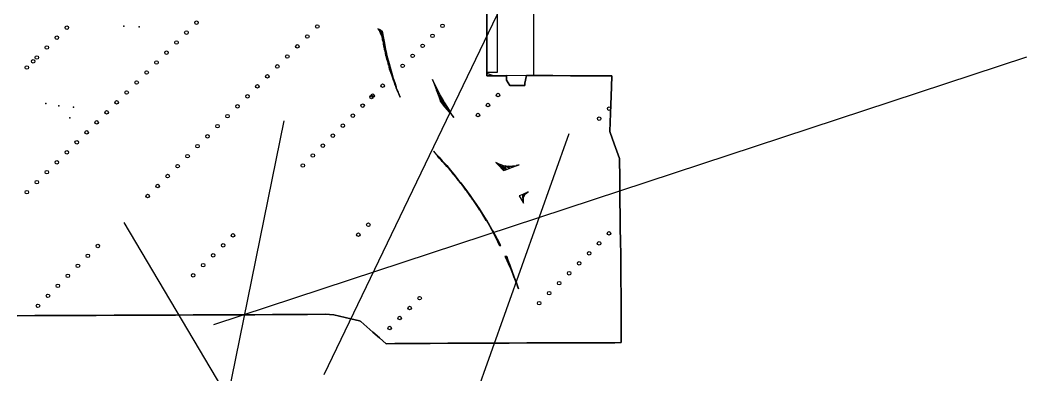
# Model space of a CAD drawing. Header units: metres. Extents: x 4 to 261, y 19 to 641.
# Drawn here: x 146.5 to 260.7, y 486.9 to 527.1 of the extents above; entities that cross this region are included whole.
import ezdxf

# ---------------------------------------------------------------- set-up
doc = ezdxf.new("R2010")
doc.units = ezdxf.units.M
for name, color, linetype in [('BOUNDARY', 7, 'Continuous'), ('BUILDING', 7, 'Continuous'), ('ELECTR_CABLE', 7, 'Continuous'), ('HEAT', 7, 'Continuous'), ('SEWER', 7, 'Continuous'), ('SIDEWALK_PATH', 7, 'Continuous'), ('TREE', 7, 'Continuous'), ('WATER_PIPELINE', 7, 'Continuous')]:
    doc.layers.add(name, color=color, linetype=linetype)

# ---------------------------------------------------------------- blocks, each defined once
blk = doc.blocks.new('СПИРЕЯ_СЕРАЯ')
blk.add_circle((0, 0), 0.2)
blk = doc.blocks.new('МИСКАНТУС_КИТАЙСКИЙ')
blk.add_circle((0, 0), 0.2)
blk = doc.blocks.new('ДЕРЕН_FLAVIRAMEA')
blk.add_circle((0, 0), 0.2)
blk = doc.blocks.new('ДЕРЕН_SIBIRICA')
blk.add_circle((0, 0), 0.2)
blk = doc.blocks.new('BEREZA')
blk.add_circle((0, 0), 0.2)

msp = doc.modelspace()

# ---------------------------------------------------------------- linework, layer by layer
at = {"layer": 'BOUNDARY'}
msp.add_lwpolyline([(146.14, 493.56), (148.14, 493.58), (149.14, 493.58), (151.14, 493.59), (152.12, 493.59), (154.12, 493.6), (155.12, 493.6), (157.13, 493.62), (158.11, 493.62), (160.11, 493.63), (161.11, 493.63), (163.11, 493.65), (164.1, 493.65), (166.1, 493.66), (167.1, 493.66), (169.1, 493.68), (170.09, 493.68), (172.09, 493.69), (173.09, 493.69), (175.09, 493.71), (176.07, 493.71), (178, 493.72), (178, 493.72), (178.07, 493.72), (179.07, 493.72), (181.08, 493.74), (182.06, 493.66), (184, 493.2), (184.97, 492.98), (185.14, 492.93), (185.14, 492.93), (186.5, 491.72), (187.24, 491.07), (187.99, 490.39), (187.99, 490.39), (188.99, 490.41), (189.99, 490.41), (191.99, 490.42), (192.98, 490.42), (194.98, 490.44), (195.98, 490.44), (197.98, 490.45), (198.96, 490.45), (200.96, 490.47), (201.96, 490.47), (203.97, 490.48), (204.95, 490.48), (206.95, 490.5), (207.95, 490.5), (209.95, 490.51), (210.94, 490.51), (212.94, 490.51), (213.94, 490.51), (214.67, 490.53), (214.67, 490.53), (214.67, 491.78), (214.66, 492.78), (214.66, 493.2), (214.66, 493.2), (214.66, 494.78), (214.64, 495.78), (214.63, 497.77), (214.61, 498.77), (214.6, 500.77), (214.58, 501.76), (214.55, 503.76), (214.54, 504.76), (214.52, 506.76), (214.51, 507.75), (214.49, 509.75), (214.48, 510.75), (214.46, 511.4), (214.46, 511.4), (214.01, 512.66), (213.67, 513.6), (213.36, 514.45), (213.36, 514.45), (213.4, 515.54), (213.43, 516.52), (213.52, 518.53), (213.57, 519.53), (213.61, 520.78), (213.61, 520.78), (212.88, 520.78), (211.88, 520.8), (209.89, 520.8), (208.89, 520.8), (206.89, 520.81), (205.89, 520.81), (204.71, 520.81), (204.71, 520.81), (203.91, 520.81), (203.74, 519.97), (203.74, 519.69), (203.74, 519.69), (202.02, 519.68), (201.64, 520.29), (201.64, 520.81), (201.64, 520.81), (200.16, 520.8), (199.43, 521.05), (199.43, 521.21), (199.43, 521.21), (200.64, 521.21), (200.64, 521.21), (200.64, 521.84), (200.62, 522.84), (200.62, 524.84), (200.62, 525.83), (200.62, 527.83)], dxfattribs=at)
at = {"layer": 'BUILDING'}
msp.add_lwpolyline([(204.71, 520.81), (199.43, 520.8), (199.3, 564.16), (204.59, 564.17)], close=True, dxfattribs=at)
at = {"layer": 'ELECTR_CABLE'}
msp.add_line((180.95, 486.9), (220.42, 568.97), dxfattribs=at)
at = {"layer": 'GROUND'}
msp.add_lwpolyline([(199.3, 564.16), (199.43, 520.8), (200.15, 520.8), (200.16, 520.8), (200.44, 520.8), (201.64, 520.8), (201.64, 520.29), (202.02, 519.68), (203.74, 519.69), (203.74, 519.97), (203.91, 520.81), (204.71, 520.81), (205.89, 520.81), (206.89, 520.81), (208.89, 520.8), (209.89, 520.8), (211.88, 520.8), (212.88, 520.78), (213.61, 520.78), (213.57, 519.53), (213.52, 518.53), (213.43, 516.52), (213.4, 515.54), (213.36, 514.45), (213.67, 513.6), (214.01, 512.66), (214.46, 511.4), (214.48, 510.75), (214.49, 509.75), (214.51, 507.75), (214.52, 506.76), (214.54, 504.76), (214.55, 503.76), (214.58, 501.76), (214.6, 500.77), (214.61, 498.77), (214.63, 497.77), (214.64, 495.78), (214.66, 494.78), (214.66, 493.2), (214.66, 492.78), (214.67, 491.78), (214.67, 490.53), (213.94, 490.51), (212.94, 490.51), (210.94, 490.51), (209.95, 490.51), (207.95, 490.5), (206.95, 490.5), (204.95, 490.48), (203.97, 490.48), (201.96, 490.47), (200.96, 490.47), (198.96, 490.45), (197.98, 490.45), (195.98, 490.44), (194.98, 490.44), (192.98, 490.42), (191.99, 490.42), (189.99, 490.41), (188.99, 490.41), (187.99, 490.39), (187.24, 491.07), (186.5, 491.72), (185.14, 492.93), (184.97, 492.98), (184, 493.2), (182.06, 493.66), (181.08, 493.74), (179.07, 493.72), (178.07, 493.72), (178, 493.72), (176.07, 493.71), (175.09, 493.71), (173.09, 493.69), (172.09, 493.69), (170.09, 493.68), (169.1, 493.68), (167.1, 493.66), (166.1, 493.66), (164.1, 493.65), (163.11, 493.65), (161.11, 493.63), (160.11, 493.63), (158.11, 493.62), (157.13, 493.62), (155.12, 493.6), (154.12, 493.6), (152.12, 493.59), (151.14, 493.59), (149.14, 493.58), (148.14, 493.58), (146.14, 493.56)], dxfattribs=at)
at = {"layer": 'HEAT'}
msp.add_line((168.44, 492.58), (260.67, 522.92), dxfattribs=at)
at = {"layer": 'SEWER'}
for p, q in [((156.69, 418.92), (176.44, 515.68)), ((208.72, 514.2), (174.76, 418.88))]:
    msp.add_line(p, q, dxfattribs=at)
at = {"layer": 'SIDEWALK_PATH'}
for points in [[(187.41, 525.5), (187.26, 525.81), (187.26, 525.81), (187.24, 526.02), (187.24, 526.02), (187.41, 525.5), (187.26, 525.81), (187.24, 526.02), (187.24, 526.02), (187.06, 526.11), (187.06, 526.11), (187.26, 525.81)], [(187.41, 525.5), (187.39, 525.95), (187.39, 525.95), (187.24, 526.02), (187.24, 526.02), (187.41, 525.5)], [(187.5, 525.89), (187.53, 525.17), (187.53, 525.17), (187.39, 525.95), (187.39, 525.95), (187.5, 525.89), (187.53, 525.17), (187.39, 525.95), (187.39, 525.95), (187.41, 525.5), (187.41, 525.5), (187.53, 525.17)], [(187.56, 525.86), (187.6, 524.83), (187.6, 524.83), (187.5, 525.89), (187.5, 525.89), (187.56, 525.86), (187.6, 524.83), (187.5, 525.89), (187.5, 525.89), (187.53, 525.17), (187.53, 525.17), (187.6, 524.83)], [(187.69, 525.07), (187.73, 524.11), (187.73, 524.11), (187.56, 525.86), (187.56, 525.86), (187.69, 525.07), (187.73, 524.11), (187.56, 525.86), (187.56, 525.86), (187.62, 524.75), (187.62, 524.75), (187.73, 524.11), (187.56, 525.86), (187.62, 524.75), (187.62, 524.75), (187.6, 524.83), (187.6, 524.83), (187.56, 525.86)], [(187.76, 524.66), (187.82, 523.72), (187.82, 523.72), (187.69, 525.07), (187.69, 525.07), (187.76, 524.66), (187.82, 523.72), (187.69, 525.07), (187.69, 525.07), (187.73, 524.11), (187.73, 524.11), (187.82, 523.72)], [(187.94, 523.81), (187.97, 523.05), (187.97, 523.05), (187.76, 524.66), (187.76, 524.66), (187.94, 523.81), (187.97, 523.05), (187.76, 524.66), (187.76, 524.66), (187.82, 523.72), (187.82, 523.72), (187.97, 523.05)], [(188.05, 523.33), (188.08, 522.62), (188.08, 522.62), (187.94, 523.81), (187.94, 523.81), (188.05, 523.33), (188.08, 522.62), (187.94, 523.81), (187.94, 523.81), (187.97, 523.05), (187.97, 523.05), (188.08, 522.62)], [(188.09, 523.09), (188.14, 522.44), (188.14, 522.44), (188.05, 523.33), (188.05, 523.33), (188.09, 523.09), (188.14, 522.44), (188.05, 523.33), (188.05, 523.33), (188.08, 522.62), (188.08, 522.62), (188.14, 522.44)], [(188.23, 522.57), (188.26, 522), (188.26, 522), (188.09, 523.09), (188.09, 523.09), (188.23, 522.57), (188.26, 522), (188.09, 523.09), (188.09, 523.09), (188.14, 522.44), (188.14, 522.44), (188.26, 522)], [(188.36, 522.06), (188.39, 521.54), (188.39, 521.54), (188.23, 522.57), (188.23, 522.57), (188.36, 522.06), (188.39, 521.54), (188.23, 522.57), (188.23, 522.57), (188.26, 522), (188.26, 522), (188.39, 521.54)], [(188.38, 522.02), (188.39, 521.5), (188.39, 521.5), (188.36, 522.06), (188.36, 522.06), (188.38, 522.02), (188.39, 521.5), (188.36, 522.06), (188.36, 522.06), (188.39, 521.54), (188.39, 521.54), (188.39, 521.5)], [(188.72, 520.81), (188.74, 520.47), (188.74, 520.47), (188.38, 522.02), (188.38, 522.02), (188.72, 520.81), (188.74, 520.47), (188.38, 522.02), (188.38, 522.02), (188.39, 521.5), (188.39, 521.5), (188.74, 520.47)], [(188.77, 520.65), (188.78, 520.33), (188.78, 520.33), (188.72, 520.81), (188.72, 520.81), (188.77, 520.65), (188.78, 520.33), (188.72, 520.81), (188.72, 520.81), (188.74, 520.47), (188.74, 520.47), (188.78, 520.33)], [(189, 519.91), (189.02, 519.72), (189.02, 519.72), (188.77, 520.65), (188.77, 520.65), (189, 519.91), (189.02, 519.72), (188.77, 520.65), (188.77, 520.65), (188.78, 520.33), (188.78, 520.33), (189.02, 519.72)], [(189.12, 519.54), (189.12, 519.41), (189.12, 519.41), (189, 519.91), (189, 519.91), (189.12, 519.54), (189.12, 519.41), (189, 519.91), (189, 519.91), (189.02, 519.72), (189.02, 519.72), (189.12, 519.41)], [(193.71, 519.12), (193.69, 519.17), (193.69, 519.17), (193.68, 519.48), (193.68, 519.48), (193.71, 519.12), (193.69, 519.17), (193.68, 519.48), (193.68, 519.48), (193.26, 520.38), (193.26, 520.38), (193.69, 519.17)], [(189.15, 519.44), (189.17, 519.33), (189.17, 519.33), (189.12, 519.54), (189.12, 519.54), (189.15, 519.44), (189.17, 519.33), (189.12, 519.54), (189.12, 519.54), (189.12, 519.41), (189.12, 519.41), (189.17, 519.33)], [(189.35, 518.94), (189.35, 518.88), (189.35, 518.88), (189.15, 519.44), (189.15, 519.44), (189.35, 518.94), (189.35, 518.88), (189.15, 519.44), (189.15, 519.44), (189.17, 519.33), (189.17, 519.33), (189.35, 518.88)], [(189.57, 518.36), (189.35, 518.94), (189.35, 518.94), (189.35, 518.88), (189.35, 518.88), (189.57, 518.36)], [(193.71, 519.12), (193.68, 519.45), (193.68, 519.45), (193.68, 519.48), (193.68, 519.48), (193.71, 519.12)], [(194.13, 518.59), (194.16, 517.94), (194.16, 517.94), (193.68, 519.45), (193.68, 519.45), (194.13, 518.59), (194.16, 517.94), (193.68, 519.45), (193.68, 519.45), (193.71, 519.12), (193.71, 519.12), (194.16, 517.94)], [(194.14, 518.56), (194.17, 517.88), (194.17, 517.88), (194.13, 518.59), (194.13, 518.59), (194.14, 518.56), (194.17, 517.88), (194.13, 518.59), (194.13, 518.59), (194.16, 517.94), (194.16, 517.94), (194.17, 517.88)], [(194.45, 518), (194.48, 517.44), (194.48, 517.44), (194.14, 518.56), (194.14, 518.56), (194.45, 518), (194.48, 517.44), (194.14, 518.56), (194.14, 518.56), (194.17, 517.88), (194.17, 517.88), (194.48, 517.44)], [(194.6, 517.72), (194.63, 517.26), (194.63, 517.26), (194.45, 518), (194.45, 518), (194.6, 517.72), (194.63, 517.26), (194.45, 518), (194.45, 518), (194.48, 517.44), (194.48, 517.44), (194.63, 517.26)], [(195.14, 516.88), (195.14, 516.67), (195.14, 516.67), (194.6, 517.72), (194.6, 517.72), (195.14, 516.88), (195.14, 516.67), (194.6, 517.72), (194.6, 517.72), (194.63, 517.26), (194.63, 517.26), (195.14, 516.67)], [(195.31, 516.63), (195.32, 516.47), (195.32, 516.47), (195.14, 516.88), (195.14, 516.88), (195.31, 516.63), (195.32, 516.47), (195.14, 516.88), (195.14, 516.88), (195.14, 516.67), (195.14, 516.67), (195.32, 516.47)], [(195.69, 516.06), (195.31, 516.63), (195.31, 516.63), (195.32, 516.47), (195.32, 516.47), (195.69, 516.06)], [(194.01, 511.46), (193.84, 511.64), (193.84, 511.64), (193.84, 511.72), (193.84, 511.72), (194.01, 511.46), (193.84, 511.64), (193.84, 511.72), (193.84, 511.72), (193.35, 512.24), (193.35, 512.24), (193.84, 511.64)], [(194.01, 511.46), (194.01, 511.54), (194.01, 511.54), (193.84, 511.72), (193.84, 511.72), (194.01, 511.46)], [(194.35, 511.15), (194.35, 511.07), (194.35, 511.07), (194.01, 511.54), (194.01, 511.54), (194.35, 511.15), (194.35, 511.07), (194.01, 511.54), (194.01, 511.54), (194.01, 511.46), (194.01, 511.46), (194.35, 511.07)], [(194.86, 510.6), (194.86, 510.51), (194.86, 510.51), (194.35, 511.15), (194.35, 511.15), (194.86, 510.6), (194.86, 510.51), (194.35, 511.15), (194.35, 511.15), (194.35, 511.07), (194.35, 511.07), (194.86, 510.51)], [(195.28, 510.09), (195.28, 510.03), (195.28, 510.03), (194.86, 510.6), (194.86, 510.6), (195.28, 510.09), (195.28, 510.03), (194.86, 510.6), (194.86, 510.6), (194.86, 510.51), (194.86, 510.51), (195.28, 510.03)], [(201.19, 510.16), (200.8, 510.57), (200.8, 510.57), (200.8, 510.78), (200.8, 510.78), (201.19, 510.16), (200.8, 510.57), (200.8, 510.78), (200.8, 510.78), (200.44, 510.96), (200.44, 510.96), (200.8, 510.57)], [(201.19, 510.16), (201.16, 510.64), (201.16, 510.64), (200.8, 510.78), (200.8, 510.78), (201.19, 510.16)], [(201.28, 510.63), (201.29, 510.04), (201.29, 510.04), (201.16, 510.64), (201.16, 510.64), (201.28, 510.63), (201.29, 510.04), (201.16, 510.64), (201.16, 510.64), (201.19, 510.16), (201.19, 510.16), (201.29, 510.04)], [(201.55, 510.57), (201.56, 510.13), (201.56, 510.13), (201.28, 510.63), (201.28, 510.63), (201.55, 510.57), (201.56, 510.13), (201.28, 510.63), (201.28, 510.63), (201.29, 510.04), (201.29, 510.04), (201.56, 510.13)], [(201.93, 510.52), (201.95, 510.28), (201.95, 510.28), (201.55, 510.57), (201.55, 510.57), (201.93, 510.52), (201.95, 510.28), (201.55, 510.57), (201.55, 510.57), (201.56, 510.13), (201.56, 510.13), (201.95, 510.28)], [(202.34, 510.54), (202.34, 510.42), (202.34, 510.42), (201.93, 510.52), (201.93, 510.52), (202.34, 510.54), (202.34, 510.42), (201.93, 510.52), (201.93, 510.52), (201.95, 510.28), (201.95, 510.28), (202.34, 510.42)], [(202.73, 510.6), (202.73, 510.57), (202.73, 510.57), (202.34, 510.54), (202.34, 510.54), (202.73, 510.6), (202.73, 510.57), (202.34, 510.54), (202.34, 510.54), (202.34, 510.42), (202.34, 510.42), (202.73, 510.57)], [(203.1, 510.7), (202.73, 510.6), (202.73, 510.6), (202.73, 510.57), (202.73, 510.57), (203.1, 510.7)], [(195.66, 509.63), (195.68, 509.55), (195.68, 509.55), (195.28, 510.09), (195.28, 510.09), (195.66, 509.63), (195.68, 509.55), (195.28, 510.09), (195.28, 510.09), (195.28, 510.03), (195.28, 510.03), (195.68, 509.55)], [(196.17, 509), (196.17, 508.94), (196.17, 508.94), (195.66, 509.63), (195.66, 509.63), (196.17, 509), (196.17, 508.94), (195.66, 509.63), (195.66, 509.63), (195.68, 509.55), (195.68, 509.55), (196.17, 508.94)], [(196.45, 508.64), (196.47, 508.57), (196.47, 508.57), (196.17, 509), (196.17, 509), (196.45, 508.64), (196.47, 508.57), (196.17, 509), (196.17, 509), (196.17, 508.94), (196.17, 508.94), (196.47, 508.57)], [(197.02, 507.88), (197.02, 507.83), (197.02, 507.83), (196.45, 508.64), (196.45, 508.64), (197.02, 507.88), (197.02, 507.83), (196.45, 508.64), (196.45, 508.64), (196.47, 508.57), (196.47, 508.57), (197.02, 507.83)], [(197.23, 507.63), (197.23, 507.57), (197.23, 507.57), (197.02, 507.88), (197.02, 507.88), (197.23, 507.63), (197.23, 507.57), (197.02, 507.88), (197.02, 507.88), (197.02, 507.83), (197.02, 507.83), (197.23, 507.57)], [(197.53, 507.22), (197.53, 507.15), (197.53, 507.15), (197.23, 507.63), (197.23, 507.63), (197.53, 507.22), (197.53, 507.15), (197.23, 507.63), (197.23, 507.63), (197.23, 507.57), (197.23, 507.57), (197.53, 507.15)], [(197.84, 506.76), (197.84, 506.7), (197.84, 506.7), (197.53, 507.22), (197.53, 507.22), (197.84, 506.76), (197.84, 506.7), (197.53, 507.22), (197.53, 507.22), (197.53, 507.15), (197.53, 507.15), (197.84, 506.7)], [(203.53, 506.4), (203.49, 507.34), (203.49, 507.34), (203.08, 507.18), (203.08, 507.18), (203.53, 506.4)], [(203.52, 507.36), (203.55, 506.89), (203.55, 506.89), (203.49, 507.34), (203.49, 507.34), (203.52, 507.36), (203.55, 506.89), (203.49, 507.34), (203.49, 507.34), (203.52, 506.71), (203.52, 506.71), (203.55, 506.89)], [(203.49, 507.34), (203.52, 506.71), (203.52, 506.71), (203.49, 507.34), (203.52, 506.71), (203.49, 507.34), (203.49, 507.34), (203.53, 506.52), (203.53, 506.52), (203.52, 506.71)], [(203.59, 507.39), (203.61, 507.07), (203.61, 507.07), (203.52, 507.36), (203.52, 507.36), (203.59, 507.39), (203.61, 507.07), (203.52, 507.36), (203.52, 507.36), (203.55, 506.89), (203.55, 506.89), (203.61, 507.07)], [(203.68, 507.43), (203.7, 507.24), (203.7, 507.24), (203.59, 507.39), (203.59, 507.39), (203.68, 507.43), (203.7, 507.24), (203.59, 507.39), (203.59, 507.39), (203.61, 507.07), (203.61, 507.07), (203.7, 507.24)], [(203.8, 507.48), (203.82, 507.39), (203.82, 507.39), (203.68, 507.43), (203.68, 507.43), (203.8, 507.48), (203.82, 507.39), (203.68, 507.43), (203.68, 507.43), (203.7, 507.24), (203.7, 507.24), (203.82, 507.39)], [(203.95, 507.54), (203.95, 507.52), (203.95, 507.52), (203.8, 507.48), (203.8, 507.48), (203.95, 507.54), (203.95, 507.52), (203.8, 507.48), (203.8, 507.48), (203.82, 507.39), (203.82, 507.39), (203.95, 507.52)], [(204.11, 507.61), (203.95, 507.54), (203.95, 507.54), (203.95, 507.52), (203.95, 507.52), (204.11, 507.61)], [(197.96, 506.6), (197.96, 506.52), (197.96, 506.52), (197.84, 506.76), (197.84, 506.76), (197.96, 506.6), (197.96, 506.52), (197.84, 506.76), (197.84, 506.76), (197.84, 506.7), (197.84, 506.7), (197.96, 506.52)], [(198.62, 505.61), (198.62, 505.55), (198.62, 505.55), (197.96, 506.6), (197.96, 506.6), (198.62, 505.61), (198.62, 505.55), (197.96, 506.6), (197.96, 506.6), (197.96, 506.52), (197.96, 506.52), (198.62, 505.55)], [(203.58, 506.34), (203.53, 506.52), (203.53, 506.52), (203.53, 506.4), (203.53, 506.4), (203.58, 506.34)], [(198.66, 505.54), (198.68, 505.46), (198.68, 505.46), (198.62, 505.61), (198.62, 505.61), (198.66, 505.54), (198.68, 505.46), (198.62, 505.61), (198.62, 505.61), (198.62, 505.55), (198.62, 505.55), (198.68, 505.46)], [(199.35, 504.46), (199.35, 504.37), (199.35, 504.37), (198.66, 505.54), (198.66, 505.54), (199.35, 504.46), (199.35, 504.37), (198.66, 505.54), (198.66, 505.54), (198.68, 505.46), (198.68, 505.46), (199.35, 504.37)], [(199.37, 504.45), (199.37, 504.36), (199.37, 504.36), (199.35, 504.46), (199.35, 504.46), (199.37, 504.45), (199.37, 504.36), (199.35, 504.46), (199.35, 504.46), (199.35, 504.37), (199.35, 504.37), (199.37, 504.36)], [(199.99, 503.37), (200.01, 503.25), (200.01, 503.25), (199.37, 504.45), (199.37, 504.45), (199.99, 503.37), (200.01, 503.25), (199.37, 504.45), (199.37, 504.45), (199.37, 504.36), (199.37, 504.36), (200.01, 503.25)], [(200.07, 503.27), (200.07, 503.15), (200.07, 503.15), (199.99, 503.37), (199.99, 503.37), (200.07, 503.27), (200.07, 503.15), (199.99, 503.37), (199.99, 503.37), (200.01, 503.25), (200.01, 503.25), (200.07, 503.15)], [(200.08, 503.21), (200.1, 503.1), (200.1, 503.1), (200.07, 503.27), (200.07, 503.27), (200.08, 503.21), (200.1, 503.1), (200.07, 503.27), (200.07, 503.27), (200.07, 503.15), (200.07, 503.15), (200.1, 503.1)], [(200.83, 501.86), (200.84, 501.55), (200.84, 501.55), (200.08, 503.21), (200.08, 503.21), (200.83, 501.86), (200.84, 501.55), (200.08, 503.21), (200.08, 503.21), (200.1, 503.1), (200.1, 503.1), (200.84, 501.55)], [(200.99, 501.55), (200.83, 501.86), (200.83, 501.86), (200.84, 501.55), (200.84, 501.55), (200.99, 501.55)], [(202.02, 499.13), (201.71, 499.79), (201.71, 499.79), (201.68, 500.28), (201.68, 500.28), (202.02, 499.13), (201.71, 499.79), (201.68, 500.28), (201.68, 500.28), (201.46, 500.28), (201.46, 500.28), (201.71, 499.79)], [(202.02, 499.13), (202.01, 499.38), (202.01, 499.38), (201.68, 500.28), (201.68, 500.28), (202.02, 499.13)], [(202.07, 499.23), (202.07, 499.03), (202.07, 499.03), (202.01, 499.38), (202.01, 499.38), (202.07, 499.23), (202.07, 499.03), (202.01, 499.38), (202.01, 499.38), (202.02, 499.13), (202.02, 499.13), (202.07, 499.03)], [(202.53, 497.96), (202.53, 497.88), (202.53, 497.88), (202.07, 499.23), (202.07, 499.23), (202.53, 497.96), (202.53, 497.88), (202.07, 499.23), (202.07, 499.23), (202.07, 499.03), (202.07, 499.03), (202.53, 497.88)], [(202.74, 497.41), (202.74, 497.32), (202.74, 497.32), (202.53, 497.96), (202.53, 497.96), (202.74, 497.41), (202.74, 497.32), (202.53, 497.96), (202.53, 497.96), (202.53, 497.88), (202.53, 497.88), (202.74, 497.32)], [(202.97, 496.73), (202.97, 496.71), (202.97, 496.71), (202.74, 497.41), (202.74, 497.41), (202.97, 496.73), (202.97, 496.71), (202.74, 497.41), (202.74, 497.41), (202.74, 497.32), (202.74, 497.32), (202.97, 496.71)], [(202.97, 496.73), (202.99, 496.62), (202.99, 496.62), (202.97, 496.73), (202.99, 496.62), (202.97, 496.73), (202.97, 496.73), (202.97, 496.71), (202.97, 496.71), (202.99, 496.62)]]:
    msp.add_lwpolyline(points, close=True, dxfattribs=at)
at = {"layer": 'TREE'}
for p in [(158.23, 526.42), (159.99, 526.34), (149.41, 517.65), (150.87, 517.38), (152.54, 517.22), (152.13, 516)]:
    msp.add_point(p, dxfattribs=at)
at = {"layer": 'WATER_PIPELINE'}
msp.add_line((212.93, 412.01), (158.29, 504.15), dxfattribs=at)

# ---------------------------------------------------------------- block references
at = {"layer": 'BUSH'}
for name, p in [('МИСКАНТУС_КИТАЙСКИЙ', (151.77, 526.25)), ('СПИРЕЯ_СЕРАЯ', (166.48, 526.82)), ('ДЕРЕН_SIBIRICA', (180.18, 526.38)), ('ДЕРЕН_SIBIRICA', (194.39, 526.45)), ('МИСКАНТУС_КИТАЙСКИЙ', (150.64, 525.12)), ('СПИРЕЯ_СЕРАЯ', (165.34, 525.69)), ('ДЕРЕН_SIBIRICA', (179.05, 525.25)), ('ДЕРЕН_SIBIRICA', (193.26, 525.32)), ('МИСКАНТУС_КИТАЙСКИЙ', (149.5, 523.99)), ('СПИРЕЯ_СЕРАЯ', (164.21, 524.56)), ('ДЕРЕН_SIBIRICA', (177.92, 524.12)), ('ДЕРЕН_SIBIRICA', (192.13, 524.19)), ('СПИРЕЯ_СЕРАЯ', (148.37, 522.86)), ('СПИРЕЯ_СЕРАЯ', (163.08, 523.42)), ('ДЕРЕН_SIBIRICA', (176.78, 522.98)), ('ДЕРЕН_SIBIRICA', (191, 523.05)), ('СПИРЕЯ_СЕРАЯ', (147.24, 521.73)), ('ДЕРЕН_SIBIRICA', (161.95, 522.29)), ('ДЕРЕН_FLAVIRAMEA', (175.65, 521.85)), ('ДЕРЕН_FLAVIRAMEA', (189.86, 521.92)), ('ДЕРЕН_SIBIRICA', (160.82, 521.16)), ('ДЕРЕН_FLAVIRAMEA', (174.52, 520.72)), ('ДЕРЕН_SIBIRICA', (159.69, 520.03)), ('ДЕРЕН_FLAVIRAMEA', (173.39, 519.59)), ('ДЕРЕН_FLAVIRAMEA', (187.6, 519.66)), ('ДЕРЕН_SIBIRICA', (158.56, 518.9)), ('ДЕРЕН_FLAVIRAMEA', (172.26, 518.46)), ('ДЕРЕН_FLAVIRAMEA', (186.47, 518.53)), ('СПИРЕЯ_СЕРАЯ', (200.68, 518.6)), ('ДЕРЕН_FLAVIRAMEA', (157.42, 517.77)), ('МИСКАНТУС_КИТАЙСКИЙ', (171.13, 517.33)), ('ДЕРЕН_FLAVIRAMEA', (185.34, 517.4)), ('СПИРЕЯ_СЕРАЯ', (199.55, 517.47)), ('ДЕРЕН_FLAVIRAMEA', (156.29, 516.64)), ('МИСКАНТУС_КИТАЙСКИЙ', (170, 516.2)), ('МИСКАНТУС_КИТАЙСКИЙ', (184.21, 516.27)), ('СПИРЕЯ_СЕРАЯ', (198.42, 516.34)), ('СПИРЕЯ_СЕРАЯ', (213.29, 517.06)), ('ДЕРЕН_FLAVIRAMEA', (155.16, 515.5)), ('МИСКАНТУС_КИТАЙСКИЙ', (168.86, 515.07)), ('МИСКАНТУС_КИТАЙСКИЙ', (183.08, 515.13)), ('СПИРЕЯ_СЕРАЯ', (212.16, 515.93)), ('ДЕРЕН_FLAVIRAMEA', (154.03, 514.37)), ('МИСКАНТУС_КИТАЙСКИЙ', (167.73, 513.93)), ('МИСКАНТУС_КИТАЙСКИЙ', (181.94, 514)), ('МИСКАНТУС_КИТАЙСКИЙ', (152.9, 513.24)), ('СПИРЕЯ_СЕРАЯ', (166.6, 512.8)), ('МИСКАНТУС_КИТАЙСКИЙ', (180.81, 512.87)), ('МИСКАНТУС_КИТАЙСКИЙ', (151.77, 512.11)), ('СПИРЕЯ_СЕРАЯ', (165.47, 511.67)), ('СПИРЕЯ_СЕРАЯ', (179.68, 511.74)), ('МИСКАНТУС_КИТАЙСКИЙ', (150.64, 510.98)), ('СПИРЕЯ_СЕРАЯ', (164.34, 510.54)), ('СПИРЕЯ_СЕРАЯ', (178.55, 510.61)), ('МИСКАНТУС_КИТАЙСКИЙ', (149.5, 509.85)), ('СПИРЕЯ_СЕРАЯ', (163.21, 509.41)), ('СПИРЕЯ_СЕРАЯ', (148.37, 508.72)), ('СПИРЕЯ_СЕРАЯ', (162.08, 508.28)), ('СПИРЕЯ_СЕРАЯ', (147.24, 507.59)), ('ДЕРЕН_SIBIRICA', (160.94, 507.15)), ('ДЕРЕН_SIBIRICA', (185.98, 503.89)), ('СПИРЕЯ_СЕРАЯ', (170.63, 502.69)), ('ДЕРЕН_SIBIRICA', (184.84, 502.76)), ('ДЕРЕН_FLAVIRAMEA', (213.28, 502.91)), ('ДЕРЕН_SIBIRICA', (155.29, 501.49)), ('СПИРЕЯ_СЕРАЯ', (169.5, 501.56)), ('ДЕРЕН_FLAVIRAMEA', (212.15, 501.78)), ('ДЕРЕН_SIBIRICA', (154.16, 500.36)), ('СПИРЕЯ_СЕРАЯ', (168.37, 500.43)), ('ДЕРЕН_FLAVIRAMEA', (211.02, 500.65)), ('ДЕРЕН_SIBIRICA', (153.03, 499.23)), ('ДЕРЕН_SIBIRICA', (167.24, 499.3)), ('МИСКАНТУС_КИТАЙСКИЙ', (209.89, 499.52)), ('ДЕРЕН_FLAVIRAMEA', (151.89, 498.09)), ('ДЕРЕН_SIBIRICA', (166.1, 498.16)), ('МИСКАНТУС_КИТАЙСКИЙ', (208.76, 498.39)), ('ДЕРЕН_FLAVIRAMEA', (150.76, 496.96)), ('МИСКАНТУС_КИТАЙСКИЙ', (207.62, 497.26)), ('ДЕРЕН_FLAVIRAMEA', (149.63, 495.83)), ('СПИРЕЯ_СЕРАЯ', (191.79, 495.57)), ('МИСКАНТУС_КИТАЙСКИЙ', (206.49, 496.13)), ('ДЕРЕН_FLAVIRAMEA', (148.5, 494.7)), ('СПИРЕЯ_СЕРАЯ', (190.66, 494.44)), ('СПИРЕЯ_СЕРАЯ', (205.36, 494.99)), ('СПИРЕЯ_СЕРАЯ', (189.53, 493.31)), ('ДЕРЕН_SIBIRICA', (188.4, 492.17))]:
    msp.add_blockref(name, p, dxfattribs=at)
at = {"layer": 'TREE'}
for p in [(147.95, 522.43), (186.33, 518.39)]:
    msp.add_blockref('BEREZA', p, dxfattribs=at)

doc.saveas('drawing.dxf')
